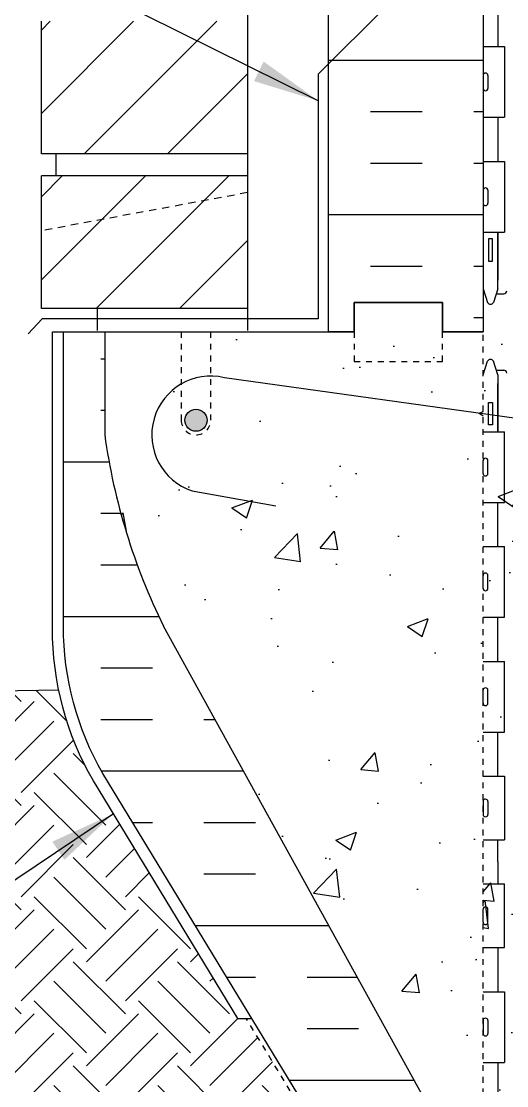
# Model space of a CAD drawing. Header units: inches. Extents: x 112.5 to 171.6, y -23.4 to 65.9.
# Drawn here: x 127.28 to 135.52, y 10.93 to 29.01 of the extents above; entities that cross this region are included whole.
import ezdxf

# ---------------------------------------------------------------- set-up
doc = ezdxf.new("R2010")
doc.units = ezdxf.units.IN
doc.header["$LTSCALE"] = 0.5
doc.header["$MEASUREMENT"] = 0
for name, pattern in [('DASHED2', [0.375, 0.25, -0.125]), ('DASHEDX2', [1.5, 1, -0.5]), ('HIDDEN2', [0.1875, 0.125, -0.0625])]:
    doc.linetypes.add(name, pattern=pattern)
for name, color, linetype in [('HATCH', 12, 'Continuous'), ('Hidden2', 12, 'HIDDEN2'), ('line25', 2, 'Continuous'), ('LINE3', 3, 'Continuous'), ('LINE50', 5, 'Continuous'), ('LINE9', 9, 'Continuous'), ('TEXT', 4, 'Continuous'), ('Web_Edge', 9, 'Continuous')]:
    doc.layers.add(name, color=color, linetype=linetype)
doc.styles.add('DIM', font='romans.shx', dxfattribs={"width": 0.7})
doc.dimstyles.new('ext_12', dxfattribs={"dimscale": 12, "dimtxt": 0.09375, "dimasz": 0.09375, "dimexe": 0.09375, "dimexo": 0.0625, "dimgap": 0.0625, "dimtad": 1, "dimdec": 1, "dimzin": 3, "dimdsep": 46, "dimlunit": 4, "dimtxsty": 'DIM', "dimcen": 0.09, "dimdle": 0.09375, "dimclrt": 4, "dimadec": 0, "dimazin": 0, "dimtfac": 1, "dimtdec": 1, "dimtmove": 2, "dimatfit": 3, "dimfxl": 0, "dimfrac": 2, "dimtolj": 1, "dimtzin": 0, "dimarcsym": 0})

msp = doc.modelspace()

# ---------------------------------------------------------------- hatches: boundary and pattern name
at = {"layer": 'HATCH'}
h = msp.add_hatch(dxfattribs=at)
h.set_pattern_fill('INSUL', color=256, scale=7, style=0)
h.set_pattern_definition([(0, (-2791.040160974693, -373.2750730608213), (0, 2.625), []), (0, (-2791.040160974693, -372.4000730608213), (0, 2.625), [0.875, -0.875]), (0, (-2791.040160974693, -371.5250730608213), (0, 2.625), [0.875, -0.875])])
h.paths.add_polyline_path([(132.4964207367914, 23.7344410018903), (132.9339207367914, 23.7344410018903), (132.9339207367914, 24.2344410018903), (134.4339207367914, 24.2344410018903), (134.4339207367914, 23.73444100189031), (135.1214207367914, 23.7344410018903), (135.1214207367914, 41.73444100189032), (134.4339207367914, 41.7344410018903), (134.4339207367914, 42.2344410018903), (132.9339207367914, 42.2344410018903), (132.9339207367914, 41.7344410018903), (132.4964207367914, 41.7344410018903)])
at = {"layer": 'HATCH', "linetype": 'Continuous'}
h = msp.add_hatch(dxfattribs=at)
h.set_pattern_fill('AR-CONC', color=256, scale=0.5, style=0)
h.set_pattern_definition([(50, (0, 0), (3.586300913003767, -0.3137606749129755), [0.375, -4.125]), (355, (0, 0), (-0.693756668065, 3.760960668500059), [0.3, -3.3]), (100.4514, (0.2988584, -0.0261467), (2.892546908570108, 3.447197710304768), [0.31870095, -3.50571056]), (46.18420000000001, (0, 1), (5.336205243128222, -0.8275950716450904), [0.5625, -6.1875]), (96.6356, (0.444683725, 0.931033465), (4.673313527743517, 4.870589354502209), [0.47805144, -5.258565]), (351.1842, (0, 1), (4.673309725668136, 4.870593004626623), [0.45, -4.95]), (21, (0.5, 0.75), (2.984535260592308, -2.013094453326694), [0.375, -4.125]), (326.0000000000001, (0.5, 0.75), (1.216576659607909, 3.625750225234265), [0.3, -3.3]), (71.4514, (0.748711165, 0.58224197), (4.20111314290745, 1.612652483549762), [0.31870095, -3.50571056]), (37.50000000000001, (0, 0), (0.06079927658645334, 1.664469269156557), [0, -3.26, 0, -3.35, 0, -3.3125]), (7.499999999999999, (0, 0), (1.315347687210743, 1.972058559411801), [0, -1.91, 0, -3.185, 0, -1.2625]), (327.5, (-1.115, 0), (2.669112180862045, -0.112774358671899), [0, -1.25, 0, -3.9, 0, -5.175]), (317.5, (-1.615, 0), (2.915930846711931, 0.5005249116615882), [0, -1.625, 0, -2.59, 0, -3.675])])
edge = h.paths.add_edge_path()
edge.add_line((147.1214207367914, 26.60944100189025), (145.7464207367919, 26.60944100189025))
edge.add_arc((145.7464207367919, 27.10944100189025), 0.5000000000000001, 180.0000000000175, 270, ccw=False)
edge.add_line((145.2464207367919, 27.10944100189009), (145.2464207367914, 28.6094410018903))
edge.add_line((145.2464207367914, 28.6094410018903), (145.7464207367919, 28.60944100189036))
edge.add_line((145.7464207367919, 28.60944100189036), (145.7464207367919, 27.20944100189021))
edge.add_arc((145.8464207367919, 27.20944100189016), 0.09999999999996587, 179.9999999999674, 270)
edge.add_line((145.8464207367919, 27.10944100189019), (147.1214207367914, 27.1094410018902))
edge.add_line((147.1214207367914, 27.1094410018902), (147.1214207367914, 32.60944100189009))
edge.add_line((147.1214207367914, 32.60944100189009), (147.1214207367914, 33.52292488911251))
edge.add_spline(control_points=[(147.1214207367915, 33.52292488911251), (147.1068767381142, 33.52865871869952), (147.0588883123647, 33.54473385627558), (147.0067205901361, 33.59202262526141), (146.9262912387397, 33.58412949908718), (146.8368218960473, 33.58700058365799), (146.7330324515657, 33.58324884971667), (146.6518642470786, 33.54500946553959), (146.5343122681486, 33.48181626667573), (146.3698520817019, 33.46856460973798), (146.217211580509, 33.53585108610035), (146.0843160020735, 33.61167235649243), (145.947272559839, 33.62929980831314), (145.8234508270526, 33.63571597382278), (145.7332738565144, 33.60845937855717), (145.6817981400602, 33.52246837180233), (145.5740120061036, 33.45450699694315), (145.418431663573, 33.41976548691756), (145.289576506794, 33.40777268554171), (145.2156477652879, 33.40089199302608)], knot_values=[4.491613355270325, 4.491613355270325, 4.491613355270325, 4.491613355270325, 4.538250123130365, 4.640094603609229, 4.685656266849507, 4.773055795150253, 4.912503026678129, 4.988733970202601, 5.039656244947279, 5.313970574757235, 5.436620301584009, 5.538465090903561, 5.770769775542957, 5.839112097814477, 5.911139405844119, 6.039898137313805, 6.121992659595591, 6.287818594825758, 6.511013621111738, 6.511013621111738, 6.511013621111738, 6.511013621111738], degree=3, periodic=0)
edge.add_spline(control_points=[(145.2156477652879, 33.40089199302608), (145.1417190237817, 33.40777268554171), (145.0128638670027, 33.41976548691756), (144.8572835244721, 33.45450699694315), (144.7494973905155, 33.52246837180233), (144.6980216740613, 33.60845937855717), (144.6078447035231, 33.63571597382278), (144.4840229707368, 33.62929980831314), (144.3469795285023, 33.61167235649243), (144.2140839500667, 33.53585108610035), (144.0614434488739, 33.46856460973798), (143.8969832624271, 33.48181626667573), (143.7794312834971, 33.54500946553959), (143.69826307901, 33.58324884971667), (143.5944736345284, 33.58700058365799), (143.505004291836, 33.58412949908718), (143.4245749404396, 33.59202262526141), (143.372407218211, 33.54473385627558), (143.3244187924615, 33.52865871869952), (143.3098747937842, 33.52292488911251)], knot_values=[4.491613355270326, 4.491613355270326, 4.491613355270326, 4.491613355270326, 4.714808381556306, 4.880634316786473, 4.96272883906826, 5.091487570537946, 5.163514878567588, 5.231857200839107, 5.464161885478504, 5.566006674798055, 5.688656401624829, 5.962970731434785, 6.013893006179464, 6.090123949703935, 6.229571181231812, 6.316970709532558, 6.362532372772836, 6.464376853251699, 6.511013621111739, 6.511013621111739, 6.511013621111739, 6.511013621111739], degree=3, periodic=0)
edge.add_spline(control_points=[(143.3098747937842, 33.52292488911251), (143.1417190237817, 33.40777268554171), (143.0128638670027, 33.41976548691756), (142.8572835244721, 33.45450699694315), (142.7494973905155, 33.52246837180233), (142.6980216740613, 33.60845937855717), (142.6078447035231, 33.63571597382278), (142.4840229707368, 33.62929980831314), (142.3469795285023, 33.61167235649243), (142.2140839500667, 33.53585108610035), (142.0614434488739, 33.46856460973798), (141.8969832624271, 33.48181626667573), (141.7794312834971, 33.54500946553959), (141.69826307901, 33.58324884971667), (141.5944736345284, 33.58700058365799), (141.505004291836, 33.58412949908718), (141.4245749404396, 33.59202262526141), (141.372407218211, 33.54473385627558), (141.3244187924615, 33.52865871869952), (141.3098747937842, 33.52292488911251)], knot_values=[4.491613355270326, 4.491613355270326, 4.491613355270326, 4.491613355270326, 4.714808381556306, 4.880634316786473, 4.96272883906826, 5.091487570537946, 5.163514878567588, 5.231857200839107, 5.464161885478504, 5.566006674798055, 5.688656401624829, 5.962970731434785, 6.013893006179464, 6.090123949703935, 6.229571181231812, 6.316970709532558, 6.362532372772836, 6.464376853251699, 6.511013621111739, 6.511013621111739, 6.511013621111739, 6.511013621111739], degree=3, periodic=0)
edge.add_spline(control_points=[(141.3098747937842, 33.52292488911251), (141.2059169250563, 33.47202311811149), (141.049739133123, 33.39555246420423), (140.8571534035579, 33.4558653450147), (140.7495385837031, 33.52203835110039), (140.6980147800835, 33.60853134563091), (140.6078459637175, 33.63570281850021), (140.4840216894961, 33.62931318334042), (140.3469797282695, 33.61167027109757), (140.2140839078632, 33.5358515266681), (140.0614434790974, 33.46856429423117), (139.8969832607454, 33.48181628423117), (139.779431283748, 33.54500946292048), (139.6982630788571, 33.58324885131336), (139.5944736345597, 33.58700058333137), (139.5050042918329, 33.58412949911942), (139.4245749404411, 33.59202262524592), (139.3575648279714, 33.53127959120619), (139.2544552726281, 33.51389301934707), (139.2208141402685, 33.42352029882039), (139.1292113744794, 33.42936135128253), (139.0442878080084, 33.46762973295959), (138.9485761606452, 33.51320987751163), (138.8671337960974, 33.52922988021017), (138.7983855316185, 33.5174064081624), (138.6896027369243, 33.50945935153339), (138.5669910302941, 33.43428335294455), (138.4164993817286, 33.44250603787705), (138.3205248947154, 33.46654622916913), (138.2498011560804, 33.49223760727214), (138.2335861201164, 33.54747685947989), (138.1997407634185, 33.58989720644033), (138.1382101568893, 33.61380795808837), (138.0207308578753, 33.57800763041739), (137.8924756190538, 33.52883830762097), (137.7894014936229, 33.40473174704168), (137.6513924457854, 33.4419098806784), (137.5626631852081, 33.56553016324696), (137.3801792265068, 33.54919315277861), (137.181619912237, 33.40900326494571), (136.9335169949006, 33.62038564770917), (136.6750315980022, 33.4263320934456), (136.4212417659027, 33.69863114340628), (136.0538081613373, 33.42616802370625), (135.7013270573869, 33.72073272234703), (135.444468349095, 33.43436192096586), (135.2468667075373, 33.53563466881283), (135.1214207367914, 33.59992693917866)], knot_values=[0, 0, 0, 0, 0.3301213358466102, 0.4959472710767772, 0.5780417933585635, 0.7068005248282496, 0.7788278328578917, 0.8471701551294109, 1.079474839768808, 1.181319629088359, 1.303969355915133, 1.578283685725089, 1.629205960469768, 1.705436903994239, 1.844884135522116, 1.932283663822862, 1.97784532706314, 2.079689807542003, 2.18153428802107, 2.27810351335059, 2.300884172382059, 2.444938739651715, 2.557248173936109, 2.618145767843483, 2.689962849072867, 2.76475007934521, 2.943417452265709, 3.102883101017557, 3.196801504477602, 3.24772377922228, 3.314825285880196, 3.355589409357526, 3.408260029827934, 3.50071376528389, 3.710155290284527, 3.823990064038238, 3.940142590733362, 4.075720595346469, 4.257357605201291, 4.413906846803, 4.765546285579584, 4.98224618515269, 5.203994140933786, 5.661875515632536, 6.036977917789244, 6.249120405196453, 6.617939930672368, 6.617939930672368, 6.617939930672368, 6.617939930672368], degree=3, periodic=0)
edge.add_line((135.1214207367914, 33.59992693917867), (135.1214207367914, 23.7344410018903))
edge.add_line((135.1214207367914, 23.7344410018903), (135.1214207367914, 8.984441001890474))
edge.add_line((135.1214207367914, 8.984441001890474), (135.1214207367914, 5.734441001890305))
edge.add_line((135.1214207367914, 5.734441001890305), (140.0133123987044, 5.734441001890305))
edge.add_line((140.0133123987044, 5.734441001890305), (141.0133123987044, 6.734441001890303))
edge.add_line((141.0133123987044, 6.734441001890303), (141.0133123987044, 5.734441001890305))
edge.add_line((141.0133123987044, 5.734441001890305), (141.0133123987044, 4.734441001890303))
edge.add_line((141.0133123987044, 4.734441001890303), (142.0133123987044, 5.734441001890305))
edge.add_line((142.0133123987044, 5.734441001890305), (147.1214207367914, 5.734441001890305))
edge.add_line((147.1214207367914, 5.734441001890305), (147.1214207367914, 18.1094410018903))
edge.add_line((147.1214207367914, 18.1094410018903), (147.1214207367914, 23.60944100189041))
edge.add_line((147.1214207367914, 23.60944100189041), (145.8464207367918, 23.60944100189042))
edge.add_arc((145.8464207367919, 23.50944100189045), 0.09999999999996588, 90.00000000003257, 180.0000000000326)
edge.add_line((145.7464207367919, 23.50944100189039), (145.7464207367919, 22.10944100189025))
edge.add_line((145.7464207367919, 22.10944100189025), (145.2464207367914, 22.1094410018903))
edge.add_line((145.2464207367914, 22.1094410018903), (145.2464207367919, 23.60944100189047))
edge.add_arc((145.7464207367919, 23.60944100189036), 0.5, 90, 179.999999999987, ccw=False)
edge.add_line((145.7464207367919, 24.10944100189036), (147.1214207367914, 24.10944100189036))
edge.add_line((147.1214207367914, 24.10944100189036), (147.1214207367914, 26.60944100189025))
at = {"layer": 'HATCH'}
h = msp.add_hatch(dxfattribs=at)
h.set_pattern_fill('INSUL', color=256, scale=7, style=0)
h.set_pattern_definition([(0, (-2867.369344917794, -416.8478394666566), (0, 2.625), []), (0, (-2867.369344917794, -415.9728394666566), (0, 2.625), [0.875, -0.875]), (0, (-2867.369344917794, -415.0978394666566), (0, 2.625), [0.875, -0.875])])
h.paths.add_polyline_path([(129.6964207367913, 18.73444100189036, -0.0795791067839555), (128.6964207367913, 21.98444100189036), (128.6964207367913, 23.73444100189036), (127.9964207367914, 23.73444100189036), (127.9964207367914, 18.73444100189036, 0.1316524975873954), (128.6662937178692, 16.23444100189036), (132.4042991396257, 10.0844410018905, -0.1043800181721882), (132.4964207367919, 9.609441001890474), (132.4964207367914, 5.734441001890474), (132.9339207367914, 5.734441001890474), (132.9339207367914, 6.234441001890474), (134.4339207367914, 6.234441001890474), (134.4339207367914, 5.734441001890474), (135.1214207367914, 5.734441001890474), (135.1214207367914, 8.984441001890474), (134.8714207367914, 8.984441001890474), (134.8714207367914, 9.359441001890474)])
h = msp.add_hatch(dxfattribs=at)
h.set_pattern_fill('AR-CONC', color=256, scale=0.5, style=0)
h.set_pattern_definition([(49.99999999999999, (-2867.369344917794, -416.8478394666566), (3.586300913003767, -0.3137606749129755), [0.375, -4.125]), (355, (-2867.369344917794, -416.8478394666566), (-0.693756668065, 3.760960668500059), [0.3, -3.3]), (100.4514, (-2867.070486517794, -416.8739861666567), (2.892546908570108, 3.447197710304768), [0.3187009499999995, -3.505710559999996]), (46.18420000000001, (-2867.369344917794, -415.8478394666566), (5.336205243128222, -0.8275950716450908), [0.5625, -6.1875]), (96.6356, (-2866.924661192794, -415.9168060016567), (4.673313527743517, 4.870589354502209), [0.4780514399999994, -5.258564999999991]), (351.1842, (-2867.369344917794, -415.8478394666566), (4.673309725668136, 4.870593004626623), [0.45, -4.95]), (21, (-2866.869344917794, -416.0978394666566), (2.984535260592308, -2.013094453326694), [0.375, -4.125]), (326.0000000000001, (-2866.869344917794, -416.0978394666566), (1.216576659607909, 3.625750225234265), [0.3, -3.3]), (71.4514, (-2866.620633752794, -416.2655974966567), (4.20111314290745, 1.612652483549762), [0.31870095, -3.50571056]), (37.50000000000001, (-2867.369344917794, -416.8478394666566), (0.06079927658645334, 1.664469269156557), [0, -3.26, 0, -3.35, 0, -3.3125]), (7.499999999999999, (-2867.369344917794, -416.8478394666566), (1.315347687210743, 1.972058559411801), [0, -1.91, 0, -3.185, 0, -1.2625]), (327.5, (-2868.484344917794, -416.8478394666566), (2.669112180862045, -0.112774358671899), [0, -1.25, 0, -3.9, 0, -5.175]), (317.5, (-2868.984344917794, -416.8478394666566), (2.915930846711931, 0.5005249116615884), [0, -1.625, 0, -2.59, 0, -3.675])])
h.paths.add_polyline_path([(134.8714207367914, 9.35944100189019), (134.871420736791, 8.984441001890474), (135.1214207367914, 8.984441001890474), (135.121420736791, 23.73444100189025), (130.496420736791, 23.73444100189036), (130.4964207367914, 22.23444100189042, -1), (129.9964207367914, 22.23444100189042), (129.9964207367914, 23.73444100189042), (128.6964207367913, 23.7344410018903), (128.6964207367913, 21.98444100189195, 0.07957910678395538), (129.6964207367903, 18.73444100189172)])
h = msp.add_hatch(dxfattribs=at)
h.set_pattern_fill('EARTH', color=256, scale=5, angle=45, style=0)
h.set_pattern_definition([(45, (0, 0), (1.110223024625157e-16, 1.767766952966369), [1.25, -1.25]), (45, (-0.3314563036811941, 0.3314563036811942), (1.110223024625157e-16, 1.767766952966369), [1.25, -1.25]), (45, (-0.6629126073623882, 0.6629126073623883), (1.110223024625157e-16, 1.767766952966369), [1.25, -1.25]), (135, (-0.6629126073623882, 0.8838834764831844), (-1.767766952966369, 2.220446049250313e-16), [1.25, -1.25]), (135, (-0.3314563036811941, 1.215339780164379), (-1.767766952966369, 2.220446049250313e-16), [1.25, -1.25]), (135, (1.110223024625157e-16, 1.546796083845573), (-1.767766952966369, 2.220446049250313e-16), [1.25, -1.25])])
edge = h.paths.add_edge_path()
edge.add_spline(control_points=[(120.7967202026241, 12.64534235731679), (121.5454673752609, 11.97049778573313), (124.2623789829206, 10.07816791204898), (128.7896548091898, 9.233137337750001), (131.2311904781047, 6.481241545122369), (131.8937664988794, 5.734441001890303)], knot_values=[0, 0, 0, 0, 1.960740272846692, 9.898370891313377, 12.85475256925777, 12.85475256925777, 12.85475256925777, 12.85475256925777], degree=3, periodic=0)
edge.add_line((131.8937664988794, 5.734441001890304), (132.4359787537933, 5.734441001890304))
edge.add_line((132.4359787537933, 5.734441001890304), (132.4359787537938, 9.617012743879435))
edge.add_arc((131.4840605196101, 9.634379103056116), 0.952076632946348, 358.954838049134, 381.9741185307469)
edge.add_line((132.3669716186269, 9.99063449773146), (131.099135460885, 12.0765577349556))
edge.add_line((131.099135460885, 12.0765577349556), (130.9559851714787, 12.0765577349556))
edge.add_line((130.9559851714787, 12.0765577349556), (128.5049806878783, 16.10910340393939))
edge.add_arc((132.9964207367913, 18.70470016326458), 5.187499999999838, 191.6439143472148, 210.0235556856277, ccw=False)
edge.add_line((127.9156750995736, 17.6577140029493), (112.5155323273426, 17.38875414143682))
edge.add_spline(control_points=[(112.5155323273426, 17.38875414143682), (113.7909573741029, 16.98868929909154), (115.4912475735991, 16.45535624880335), (116.9706038997263, 15.53246297227142), (118.0083608366982, 14.43616664312452)], knot_values=[17.5414522740905, 17.5414522740905, 17.5414522740905, 17.5414522740905, 21.50619453546922, 22.82691567915188, 22.82691567915188, 22.82691567915188, 22.82691567915188], degree=3, periodic=0)
edge.add_line((118.0083608366982, 14.43616664312452), (124.4513654948882, 14.41966718446244))
edge.add_line((124.4513654948882, 14.41966718446244), (124.4513654948882, 12.64534235731679))
edge.add_line((124.4513654948882, 12.64534235731679), (120.7967202026241, 12.64534235731679))
at = {"layer": 'LINE3'}
msp.add_hatch(color=256, dxfattribs=at).paths.add_polyline_path([(130.4339207367914, 22.23444100189036, 1), (130.0589207367914, 22.23444100189036, 1)])

# ---------------------------------------------------------------- linework, layer by layer
at = {"layer": 'HATCH'}
for p, q in [((127.6214207367914, 28.85951262373199), (127.7713881307, 29.00948001764063)), ((127.6214207367914, 27.44529906135887), (129.1856016930734, 29.00948001764064)), ((128.3498152554465, 26.75948001764075), (130.5998152554462, 29.00948001764064)), ((129.7640288178193, 26.75948001764065), (131.1214207367914, 28.11687193661275)), ((127.6214207367914, 26.03108549898578), (127.9748152554462, 26.38448001764063)), ((127.6214207367912, 24.6168719366127), (129.3890288178193, 26.38448001764064)), ((128.5532423801924, 24.13448001764063), (130.8032423801924, 26.38448001764064)), ((129.9674559425656, 24.13448001764064), (131.1214207367914, 25.28844481186655))]:
    msp.add_line(p, q, dxfattribs=at)
at = {"layer": 'Hidden2'}
for p, q in [((128.6964207367913, 23.73444100189036), (129.9964207367914, 23.73444100189036)), ((129.9964207367914, 23.73444100189036), (129.9964207367914, 22.23444100189036)), ((130.4964207367914, 22.23444100189036), (130.4964207367914, 23.73444100189036)), ((130.4964207367914, 23.73444100189036), (132.4964207367914, 23.7344410018903)), ((135.1214207367914, 8.984441001890474), (135.1214207367914, 23.73444100189019)), ((135.1214207367914, 8.984441001890474), (135.1214207367914, 23.73444100189019))]:
    msp.add_line(p, q, dxfattribs=at)
at = {"layer": 'Hidden2', "color": 9}
for p, q in [((128.6964207367913, 23.73444100189036), (129.9964207367914, 23.73444100189036)), ((130.4964207367914, 23.73444100189036), (132.4964207367914, 23.7344410018903))]:
    msp.add_line(p, q, dxfattribs=at)
at = {"layer": 'Hidden2'}
msp.add_lwpolyline([(132.4964207367914, 23.7344410018903), (132.9339207367914, 23.7344410018903), (132.9339207367914, 24.2344410018903), (134.4339207367914, 24.2344410018903), (134.4339207367914, 23.7344410018903), (135.1214207367914, 23.7344410018903)], dxfattribs=at)
msp.add_arc((130.2464207367914, 22.23444100189036), 0.25, 180, 0, dxfattribs=at)
at = {"layer": 'line25'}
for p, q in [((131.1214207367914, 47.35473917901536), (131.1214207367914, 23.7594800176406)), ((135.1214207367914, 41.7344410018903), (135.1214207367914, 23.7344410018903)), ((127.6214207367914, 26.75948001764066), (127.6214207367914, 29.00948001764066)), ((135.1214207367914, 28.57944100188379), (135.4863733310333, 28.57944100188385)), ((135.4863733310333, 28.57944100188379), (135.4863733310333, 27.37944100188375)), ((135.1214207367914, 28.03444100188366), (135.121424356755, 28.03444100188366)), ((135.1214243567545, 28.08944100188367), (135.1214243567545, 27.86944100188381)), ((135.2014243567544, 28.08944100188373), (135.2014243567554, 27.86944100188381)), ((135.1214207367914, 27.92444100188365), (135.121424356755, 27.92444100188365)), ((135.1614243567545, 27.82944100188379), (135.1614243567554, 27.82944100188374)), ((135.1214207367914, 27.37944100188381), (135.4863733310333, 27.37944100188381)), ((131.1214207367914, 26.75948001764067), (127.6214207367914, 26.75948001764066)), ((127.8714207367914, 26.38448001764061), (127.8714207367914, 26.75948001764066)), ((135.1214207367914, 26.62944100188381), (135.4863733310333, 26.62944100188386)), ((135.4863733310333, 26.62944100188381), (135.4863733310333, 25.42944100188376)), ((127.6214207367914, 24.13448001764063), (127.6214207367914, 26.38448001764061)), ((131.1214207367914, 26.38448001764064), (127.6214207367914, 26.38448001764063)), ((135.1214207367914, 26.08444100188368), (135.121424356755, 26.08444100188368)), ((135.1214243567545, 26.13944100188368), (135.1214243567545, 25.91944100188383)), ((135.1614243567545, 26.1794410018837), (135.1614243567545, 26.17944100188376)), ((135.2014243567544, 26.13944100188374), (135.2014243567554, 25.91944100188383)), ((135.1214207367914, 25.97444100188366), (135.121424356755, 25.97444100188366)), ((135.1614243567545, 25.87944100188381), (135.1614243567554, 25.87944100188375)), ((135.1214207367914, 25.42944100188382), (135.4863733310333, 25.42944100188382)), ((131.1214207367914, 24.13448001764064), (127.6214207367914, 24.13448001764063)), ((128.5714207367913, 24.13448001764063), (128.5714207367913, 23.75948001764063)), ((128.6964207367913, 23.73444100189036), (128.6964207367913, 21.98444100189036)), ((135.1214207367914, 22.03944100188411), (135.4863733310333, 22.03944100188411)), ((135.4863733310333, 20.83944100188413), (135.4863733310333, 22.03944100188417)), ((135.1214243567545, 21.32944100188425), (135.1214243567545, 21.54944100188411)), ((135.1614243567545, 21.58944100188413), (135.1614243567554, 21.58944100188418)), ((135.2014243567544, 21.32944100188419), (135.2014243567554, 21.54944100188411)), ((135.1214207367914, 21.49444100188427), (135.121424356755, 21.49444100188427)), ((135.1214207367914, 21.38444100188426), (135.121424356755, 21.38444100188426)), ((135.1614243567545, 21.28944100188423), (135.1614243567545, 21.28944100188417)), ((135.1214207367914, 20.83944100188413), (135.4863733310333, 20.83944100188407)), ((135.1214207367914, 20.08944100188413), (135.4863733310333, 20.08944100188413)), ((135.4863733310333, 18.88944100188414), (135.4863733310333, 20.08944100188418)), ((135.1214207367914, 19.54444100188434), (135.121424356755, 19.54444100188428)), ((135.1214243567545, 19.37944100188426), (135.1214243567545, 19.59944100188412)), ((135.1614243567545, 19.63944100188414), (135.1614243567554, 19.63944100188419)), ((135.2014243567544, 19.3794410018842), (135.2014243567554, 19.59944100188412)), ((135.1214207367914, 19.43444100188427), (135.121424356755, 19.43444100188427)), ((135.1614243567545, 19.33944100188424), (135.1614243567545, 19.33944100188418)), ((135.1214207367914, 18.88944100188414), (135.4863733310333, 18.88944100188408)), ((134.8714207367914, 9.359441001890474), (129.6964207367913, 18.73444100189036)), ((135.1214207367914, 18.13944100188408), (135.4863733310333, 18.13944100188408)), ((135.4863733310333, 16.93944100188409), (135.4863733310333, 18.13944100188414)), ((135.1214207367914, 17.59444100188423), (135.121424356755, 17.59444100188423)), ((135.1214243567545, 17.42944100188421), (135.1214243567545, 17.64944100188407)), ((135.1614243567545, 17.68944100188409), (135.1614243567554, 17.68944100188415)), ((135.2014243567544, 17.42944100188416), (135.2014243567554, 17.64944100188407)), ((135.1214207367914, 17.48444100188422), (135.121424356755, 17.48444100188422)), ((135.1614243567545, 17.38944100188419), (135.1614243567545, 17.38944100188414)), ((135.1214207367914, 16.93944100188409), (135.4863733310333, 16.93944100188403)), ((135.1214207367914, 16.18944100188409), (135.4863733310333, 16.18944100188415)), ((135.4863733310333, 16.18944100188409), (135.4863733310333, 15.10944100188405)), ((135.1214243567545, 15.75944100188408), (135.1214243567545, 15.53944100188423)), ((135.1614243567545, 15.79944100188411), (135.1614243567545, 15.79944100188416)), ((135.2014243567544, 15.75944100188414), (135.2014243567554, 15.53944100188423)), ((135.1214207367914, 15.70444100188408), (135.121424356755, 15.70444100188408)), ((135.1214207367914, 15.59444100188406), (135.121424356755, 15.59444100188406)), ((135.1614243567545, 15.49944100188421), (135.1614243567554, 15.49944100188415)), ((135.1214207367914, 15.10944100188411), (135.4863733310333, 15.10944100188411)), ((135.1214207367914, 14.35944100188411), (135.4863733310333, 14.35944100188411)), ((135.4863733310333, 13.27944100188412), (135.4863733310333, 14.35944100188416)), ((135.1214243567545, 13.70944100188413), (135.1214243567545, 13.92944100188399)), ((135.1614243567545, 13.96944100188401), (135.1614243567554, 13.96944100188406)), ((135.2014243567544, 13.70944100188407), (135.2014243567554, 13.92944100188399)), ((135.1214207367914, 13.87444100188415), (135.121424356755, 13.87444100188415)), ((135.1214207367914, 13.76444100188414), (135.121424356755, 13.76444100188414)), ((135.1614243567545, 13.66944100188411), (135.1614243567545, 13.66944100188405)), ((135.1214207367914, 13.27944100188412), (135.4863733310333, 13.27944100188407)), ((135.1214207367914, 12.52944100188412), (135.4863733310333, 12.52944100188418)), ((135.4863733310333, 12.52944100188412), (135.4863733310333, 11.32944100188408)), ((135.1214207367914, 11.98444100188399), (135.121424356755, 11.98444100188399)), ((135.1214243567545, 12.039441001884), (135.1214243567545, 11.81944100188414)), ((135.1614243567545, 12.07944100188402), (135.1614243567545, 12.07944100188408)), ((135.2014243567544, 12.03944100188406), (135.2014243567554, 11.81944100188414)), ((135.1214207367914, 11.87444100188398), (135.121424356755, 11.87444100188398)), ((135.1614243567545, 11.77944100188412), (135.1614243567554, 11.77944100188407)), ((135.1214207367914, 11.32944100188413), (135.4863733310333, 11.32944100188413))]:
    msp.add_line(p, q, dxfattribs=at)
for centre, radius, start, end in [((135.1614243567545, 28.08944100188373), 0.04, 89.99999999994789, 180.0000000000879), ((135.1614243567545, 28.08944100188373), 0.04, 0, 90), ((135.1614243567545, 27.86944100188381), 0.04, 180, 270.0000000000782), ((135.1614243567554, 27.86944100188376), 0.04, 270, 1.009635278083779e-10), ((135.1614243567545, 26.13944100188374), 0.04, 89.99999999994789, 180.0000000000879), ((135.1614243567545, 26.13944100188374), 0.04, 0, 90), ((135.1614243567545, 25.91944100188383), 0.04, 180, 270.0000000000782), ((135.1614243567554, 25.91944100188377), 0.04, 270, 1.009635278083779e-10), ((139.3417290320284, 23.48107432350176), 10.75, 188.0028121455211, 206.2026457925838), ((135.1614243567545, 21.54944100188411), 0.04, 89.99999999992184, 180), ((135.1614243567554, 21.54944100188416), 0.04, 359.999999999899, 90), ((135.1614243567545, 21.32944100188419), 0.04, 179.9999999999121, 270.0000000000521), ((135.1614243567545, 21.32944100188419), 0.04, 270, 0), ((135.1614243567545, 19.59944100188412), 0.04, 89.99999999992184, 180), ((135.1614243567554, 19.59944100188417), 0.04, 359.999999999899, 90), ((135.1614243567545, 19.3794410018842), 0.04, 179.9999999999121, 270.0000000000521), ((135.1614243567545, 19.3794410018842), 0.04, 270, 0), ((135.1614243567545, 17.64944100188407), 0.04, 89.99999999992184, 180), ((135.1614243567554, 17.64944100188413), 0.04, 359.999999999899, 90), ((135.1614243567545, 17.42944100188416), 0.04, 179.9999999999121, 270.0000000000521), ((135.1614243567545, 17.42944100188416), 0.04, 270, 0), ((135.1614243567545, 15.75944100188414), 0.04, 89.99999999994789, 180.0000000000879), ((135.1614243567545, 15.75944100188414), 0.04, 0, 90), ((135.1614243567545, 15.53944100188423), 0.04, 180, 270.0000000000782), ((135.1614243567554, 15.53944100188417), 0.04, 270, 1.009635278083779e-10), ((135.1614243567545, 13.92944100188399), 0.04, 89.99999999992184, 180), ((135.1614243567554, 13.92944100188404), 0.04, 359.999999999899, 90), ((135.1614243567545, 13.70944100188407), 0.04, 179.9999999999121, 270.0000000000521), ((135.1614243567545, 13.70944100188407), 0.04, 270, 0), ((135.1614243567545, 12.03944100188406), 0.04, 89.99999999994789, 180.0000000000879), ((135.1614243567545, 12.03944100188406), 0.04, 0, 90), ((135.1614243567545, 11.81944100188414), 0.04, 180, 270.0000000000782), ((135.1614243567554, 11.81944100188409), 0.04, 270, 1.009635278083779e-10)]:
    msp.add_arc(centre, radius, start, end, dxfattribs=at)
at = {"layer": 'LINE3'}
for p, q in [((144.2514274112917, 21.05981734173272), (130.7284319425666, 22.95715411498935)), ((130.1816498397172, 21.03527332315539), (131.6006835060753, 20.78192644053905))]:
    msp.add_line(p, q, dxfattribs=at)
msp.add_circle((130.2464207367914, 22.23444100189036), 0.1875, dxfattribs=at)
msp.add_arc((130.4964207367914, 21.98444100189036), 1, 76.5844911902202, 251.6530163822938, dxfattribs=at)
at = {"layer": 'LINE50'}
for p, q in [((132.4964207367914, 23.7344410018903), (132.4964207367914, 41.7344410018903)), ((112.5155323273426, 17.38875414143682), (127.9156750995735, 17.6577140029493))]:
    msp.add_line(p, q, dxfattribs=at)
for points in [[(132.4964207367914, 23.7344410018903), (132.9339207367914, 23.7344410018903), (132.9339207367914, 24.2344410018903), (134.4339207367914, 24.2344410018903), (134.4339207367914, 23.7344410018903), (135.1214207367914, 23.7344410018903)], [(135.1214207367914, 23.7344410018903), (134.4339207367914, 23.7344410018903), (134.4339207367914, 24.2344410018903), (132.9339207367914, 24.2344410018903), (132.9339207367914, 23.7344410018903), (132.4964207367914, 23.7344410018903)]]:
    msp.add_lwpolyline(points, dxfattribs=at)
msp.add_lwpolyline([(132.4964207367914, 5.734441001890474), (132.4964207367919, 9.609441001890474, 0.1043800181721882), (132.4042991396257, 10.0844410018905), (128.6662937178692, 16.23444100189036, -0.1316524975873954), (127.9964207367914, 18.73444100189036), (127.9964207367914, 23.73444100189036), (128.6964207367913, 23.73444100189036)], format="xyb", dxfattribs=at)
at = {"layer": 'LINE9'}
for p, q in [((132.3220649533608, 28.10913394286343), (133.4964207367915, 29.28348972629405)), ((130.955985171479, 12.0765577349556), (131.1754024623902, 12.0765577349556))]:
    msp.add_line(p, q, dxfattribs=at)
at = {"layer": 'LINE9', "linetype": 'DASHED2'}
msp.add_line((131.1214207367914, 26.10011452972675), (127.6214207367914, 25.45232314033491), dxfattribs=at)
at = {"layer": 'LINE9'}
msp.add_lwpolyline([(132.3220649533608, 28.10913394286343), (132.3220649533608, 23.95913394286334), (127.6344045518531, 23.95913394286345), (127.3962563853944, 23.69988805015847)], dxfattribs=at)
msp.add_lwpolyline([(130.9559851714787, 12.0765577349556), (128.5049806878783, 16.1091034039394, -0.1317570615111504), (127.8089207367914, 18.70470016326487), (127.8089207367914, 23.73444100189036), (132.4964207367914, 23.7344410018903)], format="xyb", dxfattribs=at)
at = {"layer": 'LINE9', "color": 8, "linetype": 'DASHED2', "ltscale": 0.15}
msp.add_lwpolyline([(132.9339207367914, 23.7344410018903), (132.9339207367914, 23.7344410018903), (132.9339207367914, 23.2344410018903), (134.4339207367914, 23.2344410018903), (134.4339207367914, 23.7344410018903), (134.4339207367914, 23.7344410018903)], dxfattribs=at)
at = {"layer": 'LINE9', "linetype": 'DASHEDX2', "ltscale": 0.1}
msp.add_lwpolyline([(132.4359787537936, 5.734441001890303), (132.435978753794, 9.617012743879435, 0.10077968587392), (132.3669716186271, 9.99063449773152), (131.0991354608853, 12.0765577349556)], format="xyb", dxfattribs=at)
at = {"layer": 'Web_Edge'}
for p, q in [((135.3714166229104, 24.46317411843395), (135.3714166229104, 25.42944100188382)), ((135.1214166229104, 24.46317411843333), (135.1964166229102, 24.23317411843331)), ((135.3714166229104, 24.46317411843333), (135.2964166229106, 24.23317411843331)), ((135.3453296663886, 24.3831741184334), (135.4714166229103, 24.38317411843329)), ((135.1214166229104, 23.00570788534085), (135.1964166229102, 23.23570788534087)), ((135.3714166229104, 23.00570788534085), (135.2964166229106, 23.23570788534087)), ((135.3453296663886, 23.08570788534078), (135.4714166229103, 23.0857078853409)), ((135.3714166229104, 23.00570788534023), (135.3714166229104, 22.03944100188406))]:
    msp.add_line(p, q, dxfattribs=at)
for points in [[(135.3714166229104, 29.32944100188385), (135.3714166229104, 28.57944100188385)], [(135.3714166229104, 27.37944100188381), (135.3714166229104, 26.62944100188386)], [(135.3714166229104, 25.42944100188382), (135.3714166229104, 24.61317411843331)], [(135.3714166229104, 22.03944100188411), (135.3714166229104, 22.85570788534088)], [(135.3714166229104, 20.08944100188413), (135.3714166229104, 20.8394410018841)], [(135.3714166229104, 18.13944100188408), (135.3714166229104, 18.88944100188411)], [(135.3714166229104, 16.18944100188415), (135.3714166229104, 16.93944100188406)], [(135.3714166229104, 14.73444100188723), (135.3714166229104, 15.10944100188411)], [(135.3714166229104, 14.73444100188723), (135.3714166229104, 14.35944100188411)], [(135.3714166229104, 13.27944100188407), (135.3714166229104, 12.52944100188418)], [(135.3714166229104, 11.32944100188413), (135.3714166229104, 10.57944100188413)]]:
    msp.add_lwpolyline(points, dxfattribs=at)
for points in [[(135.2814166229107, 25.31317411843341), (135.2114166229106, 25.31317411843341), (135.2114166229106, 24.93317411843341), (135.2814166229107, 24.93317411843341)], [(135.2814166229107, 22.15570788534077), (135.2114166229106, 22.15570788534077), (135.2114166229106, 22.53570788534077), (135.2814166229107, 22.53570788534077)]]:
    msp.add_lwpolyline(points, close=True, dxfattribs=at)
for centre, radius, start, end in [((135.4714166229103, 24.4331741184333), 0.05, 270, 0), ((135.2464166229109, 24.2598407850995), 0.0566666666662005, 208.072486935338, 331.927513064443), ((135.2464166229109, 23.20904121867468), 0.0566666666662005, 28.07248693555582, 151.927513064662), ((135.4714166229103, 23.03570788534088), 0.05, 0, 90)]:
    msp.add_arc(centre, radius, start, end, dxfattribs=at)

# ---------------------------------------------------------------- leaders
at = {"layer": 'TEXT'}
msp.add_leader([(132.3220649533608, 27.65892318110685), (123.3077827700547, 32.13217380659066), (121.587017250416, 32.13217380659066)], dimstyle='ext_12', dxfattribs=at)
msp.add_leader([(128.8438305057078, 15.5516065186962), (126.1882672876036, 13.76490253561789), (124.4105336595251, 13.76490253561789)], dimstyle='ext_12', override={"dimgap": 0.0625, "dimtad": 0}, dxfattribs=at)

doc.saveas('drawing.dxf')
